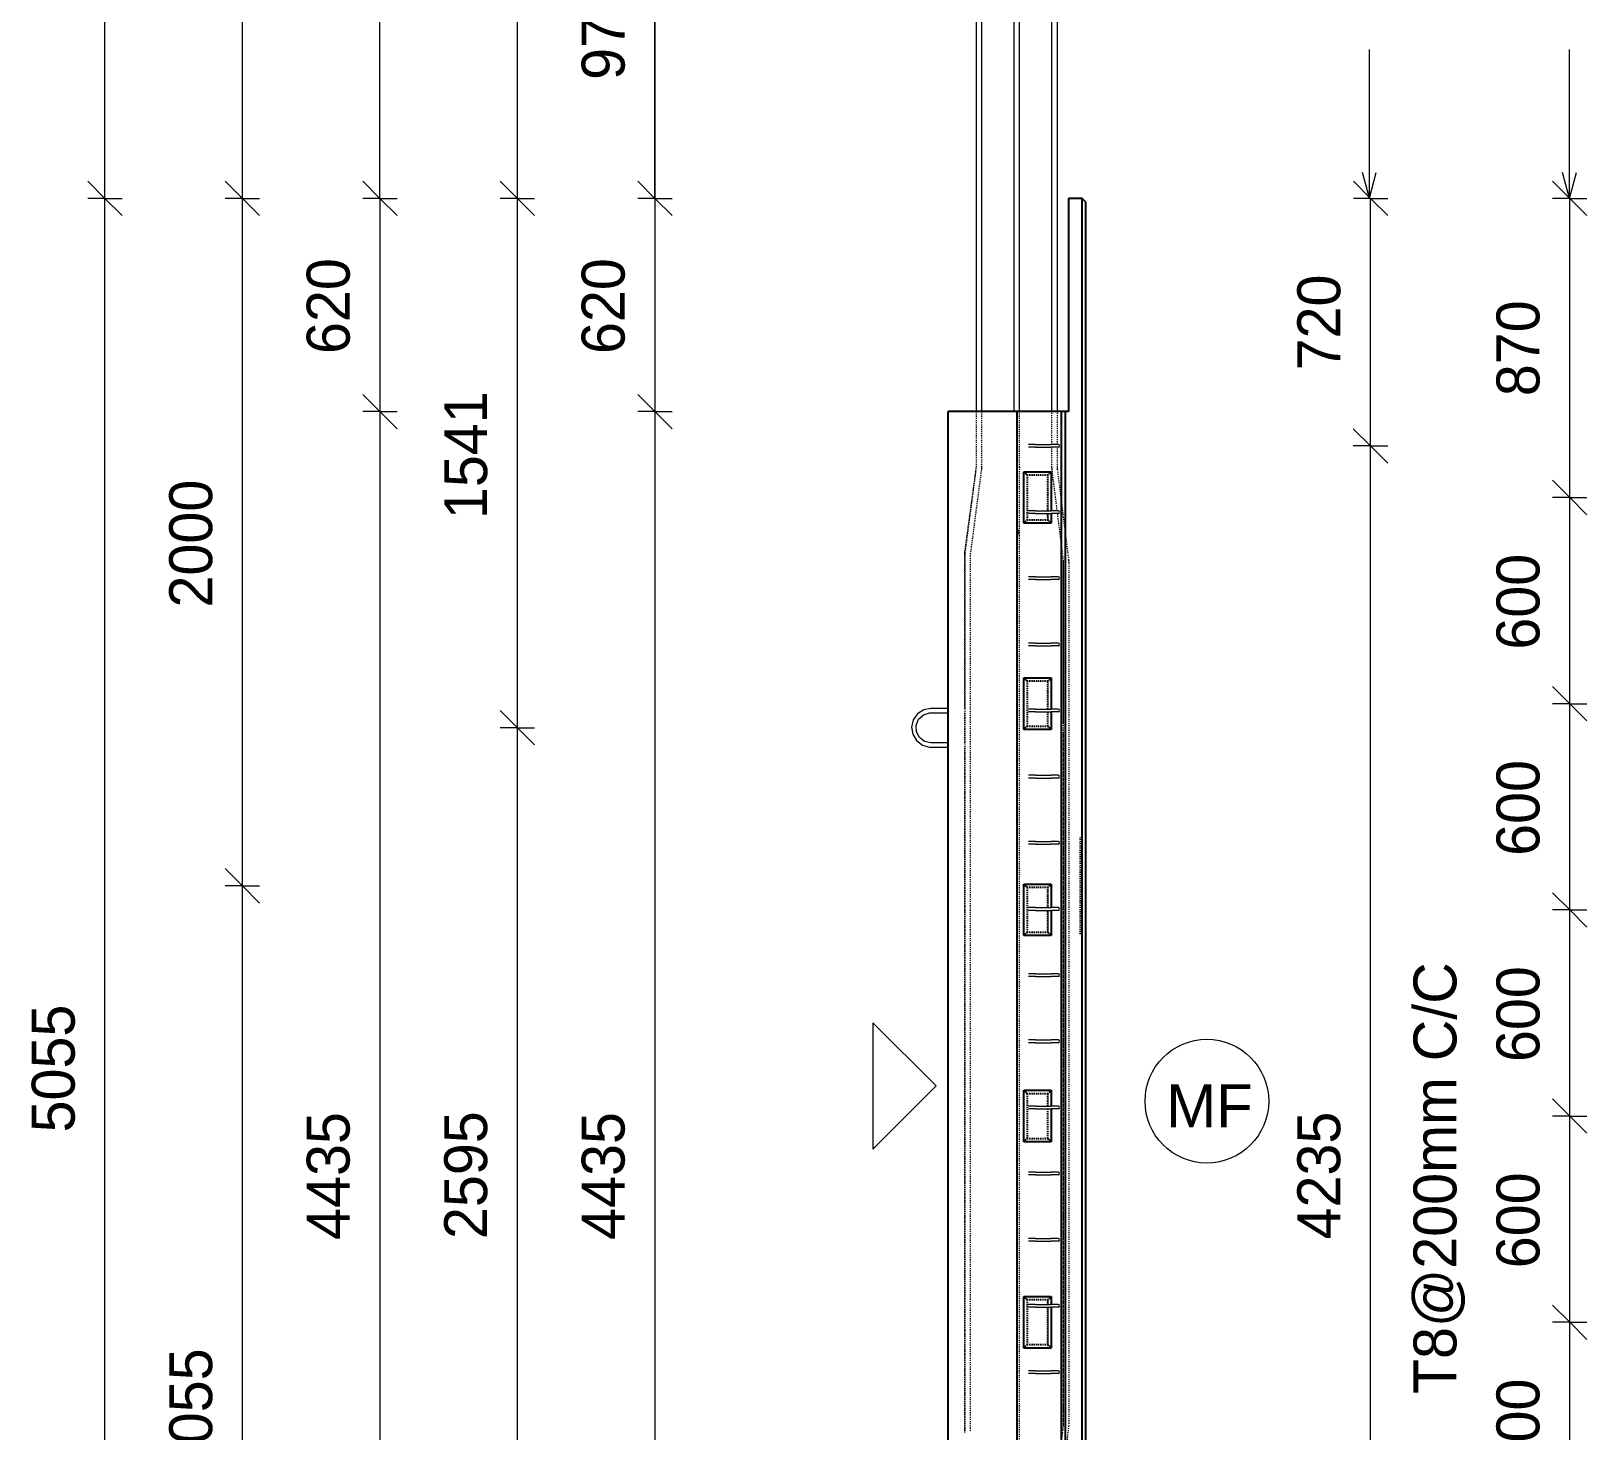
# Model space of a CAD drawing. Header units: millimetres. Extents: x -14784 to 1566, y -2747 to 9321.
# Drawn here: x -3783 to 744, y 74 to 4147 of the extents above; entities that cross this region are included whole.
import ezdxf

# ---------------------------------------------------------------- set-up
doc = ezdxf.new("R2010")
doc.units = ezdxf.units.MM
doc.linetypes.add('Dash', pattern=[6.36, 3.18, -3.18])
for name, color, linetype, lineweight in [('A-ANNO-DIMS', 211, 'Continuous', 9), ('A-ANNO-DIMS-50', 211, 'Continuous', 9), ('A-DETL-MBND', 5, 'Continuous', 18), ('A-GENM', 13, 'Continuous', 18), ('A-WALL', 113, 'Continuous', 25), ('A-WALL-HDLN', 110, 'Dash', 25), ('G-ANNO-TEXT', 231, 'Continuous', 9), ('S-COLS', 52, 'Continuous', 18), ('S-COLS-HDLN', 52, 'Dash', 18), ('S-RBAR', 171, 'Continuous', 18)]:
    doc.layers.add(name, color=color, linetype=linetype, lineweight=lineweight)
doc.styles.add('Arial_1', font='arial.ttf', dxfattribs={"height": 125})
doc.styles.add('Nirmala UI Semilight', font='NirmalaS.ttf', dxfattribs={"height": 125})
doc.dimstyles.new('Arrow_Filled_-_2_5_NI_UI_1', dxfattribs={"dimscale": 304.8, "dimtxt": 130.920493, "dimasz": 0.328084, "dimexe": 0.164042, "dimexo": 0.0625, "dimgap": 0.164042, "dimtad": 1, "dimdec": 4, "dimzin": 0, "dimdsep": 46, "dimtxsty": 'Nirmala UI Semilight', "dimblk1": 'OBLIQUE', "dimblk2": 'OBLIQUE', "dimsah": 1, "dimcen": 0.09, "dimazin": 0, "dimtfac": 1, "dimtdec": 4, "dimtix": 1, "dimtmove": 0, "dimatfit": 3, "dimfxl": 0.164042, "dimfxlon": 1, "dimtvp": 1, "dimtolj": 1, "dimtzin": 0, "dimarcsym": 2})

# ---------------------------------------------------------------- blocks, each defined once
blk = doc.blocks.new('12_7Ø_ Lifting Insert_COLUMN - 12_9Ø Lifting insert-1653057-Elevation Right')
at = {"layer": 'A-GENM'}
for start, end in [(359.9997, 89.9881), (270.0113, 359.9997)]:
    blk.add_arc((12913.7, 2689.8), 6.35, start, end, dxfattribs=at)
blk = doc.blocks.new('12_7Ø_ Lifting Insert_COLUMN - 12_9Ø Lifting insert-V3-Elevation Right')
at = {"layer": 'A-GENM'}
for p, q in [((12713.7, 2176.1), (12663.7, 2176.1)), ((12663.7, 2163.4), (12713.7, 2163.4)), ((12713.7, 2076.1), (12663.7, 2076.1)), ((12663.7, 2063.4), (12713.7, 2063.4))]:
    blk.add_line(p, q, dxfattribs=at)
at = {"layer": 'A-GENM', "flags": 128}
for points in [[(12663.7, 2176.1), (12642.7, 2172), (12624.7, 2160.3), (12612.3, 2142.8), (12607.4, 2121.9), (12610.7, 2100.7), (12621.6, 2082.2), (12638.7, 2069.2), (12659.4, 2063.5), (12663.7, 2063.4)], [(12663.7, 2076.1), (12645.3, 2080.1), (12630.3, 2091.6), (12621.6, 2108.3), (12620.7, 2127.1), (12627.8, 2144.5), (12641.6, 2157.4), (12659.6, 2163.2), (12663.7, 2163.4)]]:
    blk.add_lwpolyline(points, dxfattribs=at)
blk = doc.blocks.new('DIMBLOCK103-Elevation Right')
at = {"layer": 'A-ANNO-DIMS-50'}
for p, q in [((-1967.7, 4630.3), (-2017.7, 4680.3)), ((-1967.7, 4630.3), (-2017.7, 4630.3)), ((-1967.7, 4630.3), (-1967.7, 3660.3)), ((-1967.7, 4630.3), (-1917.7, 4580.3)), ((-1967.7, 4630.3), (-1917.7, 4630.3)), ((-1967.7, 3660.3), (-2017.7, 3710.3)), ((-1967.7, 3660.3), (-2017.7, 3660.3)), ((-1967.7, 3660.3), (-1917.7, 3610.3)), ((-1967.7, 3660.3), (-1917.7, 3660.3))]:
    blk.add_line(p, q, dxfattribs=at)
at = {"layer": 'A-ANNO-DIMS-50', "color": 0, "insert": (-2180.8, 4004.9), "char_height": 125, "width": 337.061, "attachment_point": 1, "rotation": 90, "line_spacing_factor": 1.142579, "style": 'Nirmala UI Semilight'}
blk.add_mtext('970', dxfattribs=at)
blk = doc.blocks.new('_Oblique')
at = {"color": 0, "linetype": 'ByBlock', "lineweight": -2}
blk.add_line((-0.5, -0.5), (0.5, 0.5), dxfattribs=at)
blk = doc.blocks.new('DIMBLOCK104-Elevation Right')
at = {"layer": 'A-ANNO-DIMS-50'}
for p, q in [((-1967.7, 3660.3), (-2017.7, 3710.3)), ((-1967.7, 3660.3), (-2017.7, 3660.3)), ((-1967.7, 3660.3), (-1967.7, 3039.9)), ((-1967.7, 3660.3), (-1917.7, 3610.3)), ((-1967.7, 3660.3), (-1917.7, 3660.3)), ((-1967.7, 3039.9), (-2017.7, 3089.9)), ((-1967.7, 3039.9), (-2017.7, 3039.9)), ((-1967.7, 3039.9), (-1917.7, 2989.9)), ((-1967.7, 3039.9), (-1917.7, 3039.9))]:
    blk.add_line(p, q, dxfattribs=at)
at = {"layer": 'A-ANNO-DIMS-50', "color": 0, "insert": (-2180.8, 3207.3), "char_height": 125, "width": 342.774, "attachment_point": 1, "rotation": 90, "line_spacing_factor": 1.142579, "style": 'Nirmala UI Semilight'}
blk.add_mtext('620', dxfattribs=at)
blk = doc.blocks.new('DIMBLOCK105-Elevation Right')
at = {"layer": 'A-ANNO-DIMS-50'}
for p, q in [((-1967.7, 3039.9), (-2017.7, 3089.9)), ((-1967.7, 3039.9), (-2017.7, 3039.9)), ((-1967.7, 3039.9), (-1967.8, -1395.1)), ((-1967.7, 3039.9), (-1917.7, 2989.9)), ((-1967.7, 3039.9), (-1917.7, 3039.9)), ((-1967.8, -1395.1), (-2017.8, -1345.1)), ((-1967.8, -1395.1), (-2017.8, -1395.1)), ((-1967.8, -1395.1), (-1917.8, -1445.1)), ((-1967.8, -1395.1), (-1917.8, -1395.1))]:
    blk.add_line(p, q, dxfattribs=at)
at = {"layer": 'A-ANNO-DIMS-50', "color": 0, "insert": (-2180.8, 629.5), "char_height": 125, "width": 462.744, "attachment_point": 1, "rotation": 90, "line_spacing_factor": 1.142579, "style": 'Nirmala UI Semilight'}
blk.add_mtext('4435', dxfattribs=at)
blk = doc.blocks.new('DIMBLOCK113-Elevation Right')
at = {"layer": 'A-ANNO-DIMS-50'}
for p, q in [((-2367.7, 2119.7), (-2417.7, 2169.7)), ((-2367.7, 2119.7), (-2417.7, 2119.7)), ((-2367.7, -475.1), (-2367.7, 2119.7)), ((-2367.7, 2119.7), (-2317.7, 2069.7)), ((-2367.7, 2119.7), (-2317.7, 2119.7)), ((-2367.7, -475.1), (-2417.7, -425.1)), ((-2367.7, -475.1), (-2417.7, -475.1)), ((-2367.7, -475.1), (-2317.7, -525.1)), ((-2367.7, -475.1), (-2317.7, -475.1))]:
    blk.add_line(p, q, dxfattribs=at)
at = {"layer": 'A-ANNO-DIMS-50', "color": 0, "insert": (-2580.8, 631.9), "char_height": 125, "width": 457.032, "attachment_point": 1, "rotation": 90, "line_spacing_factor": 1.142579, "style": 'Nirmala UI Semilight'}
blk.add_mtext('2595', dxfattribs=at)
blk = doc.blocks.new('DIMBLOCK114-Elevation Right')
at = {"layer": 'A-ANNO-DIMS-50'}
for p, q in [((-2367.7, 3660.3), (-2417.7, 3710.3)), ((-2367.7, 3660.3), (-2417.7, 3660.3)), ((-2367.7, 2119.7), (-2367.7, 3660.3)), ((-2367.7, 3660.3), (-2317.7, 3610.3)), ((-2367.7, 3660.3), (-2317.7, 3660.3)), ((-2367.7, 2119.7), (-2417.7, 2169.7)), ((-2367.7, 2119.7), (-2417.7, 2119.7)), ((-2367.7, 2119.7), (-2317.7, 2069.7)), ((-2367.7, 2119.7), (-2317.7, 2119.7))]:
    blk.add_line(p, q, dxfattribs=at)
at = {"layer": 'A-ANNO-DIMS-50', "color": 0, "insert": (-2580.8, 2727), "char_height": 125, "width": 391.333, "attachment_point": 1, "rotation": 90, "line_spacing_factor": 1.142579, "style": 'Nirmala UI Semilight'}
blk.add_mtext('1541', dxfattribs=at)
blk = doc.blocks.new('DIMBLOCK115-Elevation Right')
at = {"layer": 'A-ANNO-DIMS-50'}
for p, q in [((-2767.7, 3660.3), (-2817.7, 3710.3)), ((-2767.7, 3660.3), (-2817.7, 3660.3)), ((-2767.7, 3660.3), (-2767.7, 3039.9)), ((-2767.7, 3660.3), (-2717.7, 3610.3)), ((-2767.7, 3660.3), (-2717.7, 3660.3)), ((-2767.7, 3039.9), (-2817.7, 3089.9)), ((-2767.7, 3039.9), (-2817.7, 3039.9)), ((-2767.7, 3039.9), (-2717.7, 2989.9)), ((-2767.7, 3039.9), (-2717.7, 3039.9))]:
    blk.add_line(p, q, dxfattribs=at)
at = {"layer": 'A-ANNO-DIMS-50', "color": 0, "insert": (-2980.8, 3207.3), "char_height": 125, "width": 342.774, "attachment_point": 1, "rotation": 90, "line_spacing_factor": 1.142579, "style": 'Nirmala UI Semilight'}
blk.add_mtext('620', dxfattribs=at)
blk = doc.blocks.new('DIMBLOCK116-Elevation Right')
at = {"layer": 'A-ANNO-DIMS-50'}
for p, q in [((-2767.7, 3039.9), (-2817.7, 3089.9)), ((-2767.7, 3039.9), (-2817.7, 3039.9)), ((-2767.7, 3039.9), (-2767.7, -1395.1)), ((-2767.7, 3039.9), (-2717.7, 2989.9)), ((-2767.7, 3039.9), (-2717.7, 3039.9)), ((-2767.7, -1395.1), (-2817.7, -1345.1)), ((-2767.7, -1395.1), (-2817.7, -1395.1)), ((-2767.7, -1395.1), (-2717.7, -1445.1)), ((-2767.7, -1395.1), (-2717.7, -1395.1))]:
    blk.add_line(p, q, dxfattribs=at)
at = {"layer": 'A-ANNO-DIMS-50', "color": 0, "insert": (-2980.8, 629.5), "char_height": 125, "width": 462.744, "attachment_point": 1, "rotation": 90, "line_spacing_factor": 1.142579, "style": 'Nirmala UI Semilight'}
blk.add_mtext('4435', dxfattribs=at)
blk = doc.blocks.new('DIMBLOCK123-Elevation Right')
at = {"layer": 'A-ANNO-DIMS-50'}
for p, q in [((-3167.7, 1659.8), (-3217.7, 1709.8)), ((-3167.7, 1659.8), (-3217.7, 1659.8)), ((-3167.7, -1395.1), (-3167.7, 1659.8)), ((-3167.7, 1659.8), (-3117.7, 1609.8)), ((-3167.7, 1659.8), (-3117.7, 1659.8)), ((-3167.7, -1395.1), (-3217.7, -1345.1)), ((-3167.7, -1395.1), (-3217.7, -1395.1)), ((-3167.7, -1395.1), (-3117.7, -1445.1)), ((-3167.7, -1395.1), (-3117.7, -1395.1))]:
    blk.add_line(p, q, dxfattribs=at)
at = {"layer": 'A-ANNO-DIMS-50', "color": 0, "insert": (-3380.8, -58.1), "char_height": 125, "width": 457.032, "attachment_point": 1, "rotation": 90, "line_spacing_factor": 1.142579, "style": 'Nirmala UI Semilight'}
blk.add_mtext('3055', dxfattribs=at)
blk = doc.blocks.new('DIMBLOCK124-Elevation Right')
at = {"layer": 'A-ANNO-DIMS-50'}
for p, q in [((-3167.7, 3660.3), (-3217.7, 3710.3)), ((-3167.7, 3660.3), (-3217.7, 3660.3)), ((-3167.7, 1659.8), (-3167.7, 3660.3)), ((-3167.7, 3660.3), (-3117.7, 3610.3)), ((-3167.7, 3660.3), (-3117.7, 3660.3)), ((-3167.7, 1659.8), (-3217.7, 1709.8)), ((-3167.7, 1659.8), (-3217.7, 1659.8)), ((-3167.7, 1659.8), (-3117.7, 1609.8)), ((-3167.7, 1659.8), (-3117.7, 1659.8))]:
    blk.add_line(p, q, dxfattribs=at)
at = {"layer": 'A-ANNO-DIMS-50', "color": 0, "insert": (-3380.8, 2469.7), "char_height": 125, "width": 457.032, "attachment_point": 1, "rotation": 90, "line_spacing_factor": 1.142579, "style": 'Nirmala UI Semilight'}
blk.add_mtext('2000', dxfattribs=at)
blk = doc.blocks.new('DIMBLOCK125-Elevation Right')
at = {"layer": 'A-ANNO-DIMS-50'}
for p, q in [((-3567.7, 3660.3), (-3617.7, 3710.3)), ((-3567.7, 3660.3), (-3617.7, 3660.3)), ((-3567.7, -1395.1), (-3567.7, 3660.3)), ((-3567.7, 3660.3), (-3517.7, 3610.3)), ((-3567.7, 3660.3), (-3517.7, 3660.3)), ((-3567.7, -1395.1), (-3617.7, -1345.1)), ((-3567.7, -1395.1), (-3617.7, -1395.1)), ((-3567.7, -1395.1), (-3517.7, -1445.1)), ((-3567.7, -1395.1), (-3517.7, -1395.1))]:
    blk.add_line(p, q, dxfattribs=at)
at = {"layer": 'A-ANNO-DIMS-50', "color": 0, "insert": (-3780.8, 942.2), "char_height": 125, "width": 457.032, "attachment_point": 1, "rotation": 90, "line_spacing_factor": 1.142579, "style": 'Nirmala UI Semilight'}
blk.add_mtext('5055', dxfattribs=at)
blk = doc.blocks.new('DIMBLOCK136-Elevation Right')
at = {"layer": 'A-ANNO-DIMS-50'}
for p, q in [((694, 389.8), (644, 439.8)), ((694, 389.8), (644, 389.8)), ((694, -210.2), (694, 389.8)), ((694, 389.8), (744, 339.8)), ((694, 389.8), (744, 389.8)), ((694, -210.2), (644, -160.2)), ((694, -210.2), (644, -210.2)), ((694, -210.2), (744, -260.2)), ((694, -210.2), (744, -210.2))]:
    blk.add_line(p, q, dxfattribs=at)
at = {"layer": 'A-ANNO-DIMS-50', "color": 0, "insert": (480.9, -53), "char_height": 125, "width": 342.774, "attachment_point": 1, "rotation": 90, "line_spacing_factor": 1.142579, "style": 'Nirmala UI Semilight'}
blk.add_mtext('600', dxfattribs=at)
blk = doc.blocks.new('DIMBLOCK137-Elevation Right')
at = {"layer": 'A-ANNO-DIMS-50'}
for p, q in [((694, 989.8), (644, 1039.8)), ((694, 989.8), (644, 989.8)), ((694, 389.8), (694, 989.8)), ((694, 989.8), (744, 939.8)), ((694, 989.8), (744, 989.8)), ((694, 389.8), (644, 439.8)), ((694, 389.8), (644, 389.8)), ((694, 389.8), (744, 339.8)), ((694, 389.8), (744, 389.8))]:
    blk.add_line(p, q, dxfattribs=at)
at = {"layer": 'A-ANNO-DIMS-50', "color": 0, "insert": (481, 547), "char_height": 125, "width": 342.774, "attachment_point": 1, "rotation": 90, "line_spacing_factor": 1.142579, "style": 'Nirmala UI Semilight'}
blk.add_mtext('600', dxfattribs=at)
blk = doc.blocks.new('DIMBLOCK138-Elevation Right')
at = {"layer": 'A-ANNO-DIMS-50'}
for p, q in [((694, 1589.8), (644, 1639.8)), ((694, 1589.8), (644, 1589.8)), ((694, 989.8), (694, 1589.8)), ((694, 1589.8), (744, 1539.8)), ((694, 1589.8), (744, 1589.8)), ((694, 989.8), (644, 1039.8)), ((694, 989.8), (644, 989.8)), ((694, 989.8), (744, 939.8)), ((694, 989.8), (744, 989.8))]:
    blk.add_line(p, q, dxfattribs=at)
at = {"layer": 'A-ANNO-DIMS-50', "color": 0, "insert": (481, 1147), "char_height": 125, "width": 342.774, "attachment_point": 1, "rotation": 90, "line_spacing_factor": 1.142579, "style": 'Nirmala UI Semilight'}
blk.add_mtext('600', dxfattribs=at)
blk = doc.blocks.new('DIMBLOCK139-Elevation Right')
at = {"layer": 'A-ANNO-DIMS-50'}
for p, q in [((694, 2189.8), (644, 2239.8)), ((694, 2189.8), (644, 2189.8)), ((694, 1589.8), (694, 2189.8)), ((694, 2189.8), (744, 2139.8)), ((694, 2189.8), (744, 2189.8)), ((694, 1589.8), (644, 1639.8)), ((694, 1589.8), (644, 1589.8)), ((694, 1589.8), (744, 1539.8)), ((694, 1589.8), (744, 1589.8))]:
    blk.add_line(p, q, dxfattribs=at)
at = {"layer": 'A-ANNO-DIMS-50', "color": 0, "insert": (481, 1747), "char_height": 125, "width": 342.774, "attachment_point": 1, "rotation": 90, "line_spacing_factor": 1.142579, "style": 'Nirmala UI Semilight'}
blk.add_mtext('600', dxfattribs=at)
blk = doc.blocks.new('DIMBLOCK140-Elevation Right')
at = {"layer": 'A-ANNO-DIMS-50'}
for p, q in [((694, 2789.8), (644, 2839.8)), ((694, 2789.8), (644, 2789.8)), ((694, 2189.8), (694, 2789.8)), ((694, 2789.8), (744, 2739.8)), ((694, 2789.8), (744, 2789.8)), ((694, 2189.8), (644, 2239.8)), ((694, 2189.8), (644, 2189.8)), ((694, 2189.8), (744, 2139.8)), ((694, 2189.8), (744, 2189.8))]:
    blk.add_line(p, q, dxfattribs=at)
at = {"layer": 'A-ANNO-DIMS-50', "color": 0, "insert": (481, 2347), "char_height": 125, "width": 342.774, "attachment_point": 1, "rotation": 90, "line_spacing_factor": 1.142579, "style": 'Nirmala UI Semilight'}
blk.add_mtext('600', dxfattribs=at)
blk = doc.blocks.new('DIMBLOCK141-Elevation Right')
at = {"layer": 'A-ANNO-DIMS-50'}
for p, q in [((694.1, 3660.3), (644.1, 3710.3)), ((694.1, 3660.3), (644.1, 3660.3)), ((694, 2789.8), (694.1, 3660.3)), ((694.1, 3660.3), (744.1, 3610.3)), ((694.1, 3660.3), (744.1, 3660.3)), ((694, 2789.8), (644, 2839.8)), ((694, 2789.8), (644, 2789.8)), ((694, 2789.8), (744, 2739.8)), ((694, 2789.8), (744, 2789.8))]:
    blk.add_line(p, q, dxfattribs=at)
at = {"layer": 'A-ANNO-DIMS-50', "color": 0, "insert": (481, 3084.6), "char_height": 125, "width": 337.061, "attachment_point": 1, "rotation": 90, "line_spacing_factor": 1.142579, "style": 'Nirmala UI Semilight'}
blk.add_mtext('870', dxfattribs=at)
blk = doc.blocks.new('DIMBLOCK143-Elevation Right')
at = {"layer": 'A-ANNO-DIMS-50'}
for p, q in [((114.5, 2939.8), (64.5, 2989.8)), ((114.5, 2939.8), (64.5, 2939.8)), ((114.5, -1295.2), (114.5, 2939.8)), ((114.5, 2939.8), (164.5, 2889.8)), ((114.5, 2939.8), (164.5, 2939.8)), ((114.5, -1295.2), (64.5, -1245.2)), ((114.5, -1295.2), (64.5, -1295.2)), ((114.5, -1295.2), (164.5, -1345.2)), ((114.5, -1295.2), (164.5, -1295.2))]:
    blk.add_line(p, q, dxfattribs=at)
at = {"layer": 'A-ANNO-DIMS-50', "color": 0, "char_height": 125, "attachment_point": 1, "line_spacing_factor": 1.142579, "style": 'Nirmala UI Semilight'}
for s, insert, width, rotation in [('T8@200mm C/C', (239.5, 180.8), 1539.625, 89.9997), ('4235', (-98.5, 630.7), 459.888, 90)]:
    blk.add_mtext(s, dxfattribs=dict(at, insert=insert, width=width, rotation=rotation))
blk = doc.blocks.new('DIMBLOCK144-Elevation Right')
at = {"layer": 'A-ANNO-DIMS-50'}
for p, q in [((114.6, 3660.3), (64.6, 3710.3)), ((114.6, 3660.3), (64.6, 3660.3)), ((114.5, 2939.8), (114.6, 3660.3)), ((114.6, 3660.3), (164.6, 3610.3)), ((114.6, 3660.3), (164.6, 3660.3)), ((114.5, 2939.8), (64.5, 2989.8)), ((114.5, 2939.8), (64.5, 2939.8)), ((114.5, 2939.8), (164.5, 2889.8)), ((114.5, 2939.8), (164.5, 2939.8))]:
    blk.add_line(p, q, dxfattribs=at)
at = {"layer": 'A-ANNO-DIMS-50', "color": 0, "insert": (-98.5, 3159.6), "char_height": 125, "width": 337.061, "attachment_point": 1, "rotation": 90, "line_spacing_factor": 1.142579, "style": 'Nirmala UI Semilight'}
blk.add_mtext('720', dxfattribs=at)

msp = doc.modelspace()

# ---------------------------------------------------------------- linework, layer by layer
at = {"layer": 'A-DETL-MBND'}
for p, q in [((-3567.69117, 3660.32748), (-3567.69117, 7366.71961)), ((-3167.69117, 3660.32537), (-3167.69117, 6966.71961)), ((-2767.69117, 3660.32327), (-2767.69117, 6566.71961)), ((-2367.69117, 3660.32117), (-2367.69117, 5766.947)), ((-1967.69117, 3660.31907), (-1967.69117, 5366.947)), ((-1333.28753, 1261.42151), (-1333.28753, 893.72599)), ((-1149.43977, 1077.57375), (-1333.28753, 1261.42151)), ((-1333.28753, 893.72599), (-1149.43977, 1077.57375))]:
    msp.add_line(p, q, dxfattribs=at)
msp.add_circle((-361.59, 1033.11441), 180, dxfattribs=at)
at = {"layer": 'A-WALL'}
for p, q in [((-764.37629, 3660.3125), (-764.37955, 3039.84375)), ((-724.37888, 3660.31229), (-764.37629, 3660.3125)), ((-724.40544, -1395.15646), (-724.37888, 3660.31229)), ((-714.37646, 3650.29328), (-724.3843, 3660.30144)), ((-714.37646, 3650.29328), (-714.40297, -1395.15662)), ((-1114.40285, -1395.15441), (-1114.37955, 3039.84559)), ((-1114.37955, 3039.84559), (-1114.3827, 3039.84274)), ((-914.37955, 3039.84454), (-1114.37955, 3039.84559)), ((-914.37955, 3039.84454), (-914.39665, -215.15605)), ((-784.38002, 3039.84344), (-914.37955, 3039.84412)), ((-784.39889, -552.65673), (-784.38002, 3039.84344)), ((-774.37955, 3039.8438), (-784.38002, 3039.84344)), ((-774.37955, 3039.8438), (-774.39843, -552.65679)), ((-764.37955, 3039.84375), (-774.37955, 3039.8438)), ((-894.38152, 2714.84402), (-894.38073, 2864.84402)), ((-894.37995, 2864.8448), (-814.37995, 2864.84438)), ((-814.37917, 2864.8436), (-814.37976, 2751.34401)), ((-814.37981, 2743.34401), (-814.37995, 2714.8436)), ((-814.38074, 2714.84281), (-894.38074, 2714.84323)), ((-894.38467, 2114.84402), (-894.38389, 2264.84402)), ((-894.3831, 2264.8448), (-814.3831, 2264.84438)), ((-814.38232, 2264.8436), (-814.3828, 2173.84401)), ((-814.38284, 2165.84401), (-814.38311, 2114.8436)), ((-814.38389, 2114.84281), (-894.38389, 2114.84323)), ((-894.38783, 1514.84402), (-894.38704, 1664.84402)), ((-894.38625, 1664.8448), (-814.38625, 1664.84438)), ((-814.38547, 1664.8436), (-814.38583, 1596.34401)), ((-814.38587, 1588.34401), (-814.38626, 1514.8436)), ((-814.38704, 1514.84281), (-894.38704, 1514.84323)), ((-894.39098, 914.84402), (-894.39019, 1064.84402)), ((-894.38941, 1064.8448), (-814.38941, 1064.84438)), ((-814.38862, 1064.8436), (-814.38887, 1018.84401)), ((-814.38891, 1010.84401), (-814.38941, 914.8436)), ((-814.3902, 914.84281), (-894.3902, 914.84323)), ((-894.39413, 314.84402), (-894.39334, 464.84402)), ((-894.39256, 464.8448), (-814.39256, 464.84438)), ((-814.39178, 464.8436), (-814.3919, 441.34401)), ((-814.39194, 433.34401), (-814.39256, 314.8436)), ((-814.39335, 314.84281), (-894.39335, 314.84323))]:
    msp.add_line(p, q, dxfattribs=at)
at = {"layer": 'A-WALL-HDLN'}
for p, q in [((-764.37944, 3660.30966), (-764.37629, 3660.3125)), ((-724.39515, 3660.31229), (-724.3983, 3660.30945)), ((-714.3795, 3650.29054), (-714.37646, 3650.29328)), ((-1114.37955, 3039.84559), (-1114.3827, 3039.84274)), ((-914.38002, 3039.84412), (-914.3827, 3039.84169)), ((-764.37955, 3039.84375), (-764.3827, 3039.84091)), ((-894.37995, 2864.84402), (-884.38029, 2854.8437)), ((-884.38029, 2854.8437), (-884.38098, 2724.8437)), ((-824.38029, 2854.84339), (-884.38029, 2854.8437)), ((-824.38084, 2751.34407), (-824.38029, 2854.84339)), ((-814.37995, 2864.8436), (-824.38029, 2854.84339)), ((-894.38074, 2714.84402), (-884.38098, 2724.8437)), ((-884.38098, 2724.8437), (-824.38098, 2724.84339)), ((-824.38098, 2724.84339), (-824.38088, 2743.34407)), ((-824.38098, 2724.84339), (-814.38074, 2714.8436)), ((-894.3831, 2264.84402), (-884.38344, 2254.8437)), ((-814.3831, 2264.8436), (-824.38344, 2254.84339)), ((-884.38344, 2254.8437), (-884.38413, 2124.8437)), ((-824.38344, 2254.84339), (-884.38344, 2254.8437)), ((-824.38387, 2173.84407), (-824.38344, 2254.84339)), ((-824.38413, 2124.84339), (-824.38391, 2165.84407)), ((-894.38389, 2114.84402), (-884.38413, 2124.8437)), ((-884.38413, 2124.8437), (-824.38413, 2124.84339)), ((-824.38413, 2124.84339), (-814.38389, 2114.8436)), ((-894.38625, 1664.84402), (-884.3866, 1654.8437)), ((-884.3866, 1654.8437), (-884.38728, 1524.8437)), ((-824.3866, 1654.84339), (-884.3866, 1654.8437)), ((-824.3869, 1596.34407), (-824.3866, 1654.84339)), ((-814.38625, 1664.8436), (-824.3866, 1654.84339)), ((-824.38728, 1524.84339), (-824.38695, 1588.34407)), ((-894.38704, 1514.84402), (-884.38728, 1524.8437)), ((-884.38728, 1524.8437), (-824.38728, 1524.84339)), ((-824.38728, 1524.84339), (-814.38704, 1514.8436)), ((-894.38941, 1064.84402), (-884.38975, 1054.8437)), ((-884.38975, 1054.8437), (-884.39043, 924.8437)), ((-824.38975, 1054.84339), (-884.38975, 1054.8437)), ((-824.38994, 1018.84407), (-824.38975, 1054.84339)), ((-814.38941, 1064.8436), (-824.38975, 1054.84339)), ((-824.39043, 924.84339), (-824.38998, 1010.84407)), ((-894.3902, 914.84402), (-884.39043, 924.8437)), ((-884.39043, 924.8437), (-824.39043, 924.84339)), ((-824.39043, 924.84339), (-814.3902, 914.8436)), ((-894.39256, 464.84402), (-884.3929, 454.8437)), ((-884.3929, 454.8437), (-884.39358, 324.8437)), ((-824.3929, 454.84339), (-884.3929, 454.8437)), ((-824.39297, 441.34407), (-824.3929, 454.84339)), ((-814.39256, 464.8436), (-824.3929, 454.84339)), ((-824.39358, 324.84339), (-824.39301, 433.34407)), ((-894.39335, 314.84402), (-884.39358, 324.8437)), ((-884.39358, 324.8437), (-824.39358, 324.84339)), ((-824.39358, 324.84339), (-814.39335, 314.8436))]:
    msp.add_line(p, q, dxfattribs=at)
for start_param, end_param in [(4.7123994288, 5.9307976652), (3.4939800653, 4.7123994288)]:
    msp.add_ellipse((-729.39055, 1659.81787), major_axis=(0.00079, 150), ratio=0.0000115717, start_param=start_param, end_param=end_param, dxfattribs=at)
at = {"layer": 'G-ANNO-TEXT', "color": 250}
for p, q in [((111.11571, 3660.32431), (111.11346, 4092.95836)), ((693.61571, 3660.32223), (693.61346, 4092.95629)), ((111.11571, 3660.32431), (91.01913, 3735.32421)), ((111.11571, 3660.32431), (131.21151, 3735.32442)), ((693.61571, 3660.32223), (673.51913, 3735.32213)), ((693.61571, 3660.32223), (713.71151, 3735.32234))]:
    msp.add_line(p, q, dxfattribs=at)
at = {"layer": 'S-COLS'}
for p, q in [((-1114.40285, -1395.15441), (-1114.37955, 3039.84559)), ((-1114.3827, 3039.84274), (-1114.37955, 3039.84559)), ((-1114.37955, 3039.84559), (-914.37955, 3039.84454)), ((-914.40285, -1395.15546), (-914.37955, 3039.84454)), ((-894.38073, 2864.84402), (-894.38152, 2714.84402)), ((-814.37995, 2864.84438), (-894.37995, 2864.8448)), ((-814.37976, 2751.34401), (-814.37917, 2864.8436)), ((-814.37995, 2714.8436), (-814.37981, 2743.34401)), ((-894.38074, 2714.84323), (-814.38074, 2714.84281)), ((-894.38389, 2264.84402), (-894.38467, 2114.84402)), ((-814.3831, 2264.84438), (-894.3831, 2264.8448)), ((-814.3828, 2173.84401), (-814.38232, 2264.8436)), ((-814.38311, 2114.8436), (-814.38284, 2165.84401)), ((-894.38389, 2114.84323), (-814.38389, 2114.84281)), ((-894.38704, 1664.84402), (-894.38783, 1514.84402)), ((-814.38625, 1664.84438), (-894.38625, 1664.8448)), ((-814.38583, 1596.34401), (-814.38547, 1664.8436)), ((-814.38626, 1514.8436), (-814.38587, 1588.34401)), ((-894.38704, 1514.84323), (-814.38704, 1514.84281)), ((-894.39019, 1064.84402), (-894.39098, 914.84402)), ((-814.38941, 1064.84438), (-894.38941, 1064.8448)), ((-814.38887, 1018.84401), (-814.38862, 1064.8436)), ((-814.38941, 914.8436), (-814.38891, 1010.84401)), ((-894.3902, 914.84323), (-814.3902, 914.84281)), ((-894.39334, 464.84402), (-894.39413, 314.84402)), ((-814.39256, 464.84438), (-894.39256, 464.8448)), ((-814.3919, 441.34401), (-814.39178, 464.8436)), ((-814.39256, 314.8436), (-814.39194, 433.34401)), ((-894.39335, 314.84323), (-814.39335, 314.84281))]:
    msp.add_line(p, q, dxfattribs=at)
at = {"layer": 'S-COLS-HDLN'}
for p, q in [((-1114.3827, 3039.84274), (-1114.37955, 3039.84559)), ((-914.38002, 3039.84412), (-914.3827, 3039.84169)), ((-884.38029, 2854.8437), (-894.37995, 2864.84402)), ((-884.38098, 2724.8437), (-884.38029, 2854.8437)), ((-884.38029, 2854.8437), (-824.38029, 2854.84339)), ((-824.38029, 2854.84339), (-824.38084, 2751.34407)), ((-824.38029, 2854.84339), (-814.37995, 2864.8436)), ((-884.38098, 2724.8437), (-894.38074, 2714.84402)), ((-824.38098, 2724.84339), (-884.38098, 2724.8437)), ((-824.38088, 2743.34407), (-824.38098, 2724.84339)), ((-814.38074, 2714.8436), (-824.38098, 2724.84339)), ((-884.38344, 2254.8437), (-894.3831, 2264.84402)), ((-824.38344, 2254.84339), (-814.3831, 2264.8436)), ((-884.38413, 2124.8437), (-884.38344, 2254.8437)), ((-884.38344, 2254.8437), (-824.38344, 2254.84339)), ((-824.38344, 2254.84339), (-824.38387, 2173.84407)), ((-824.38391, 2165.84407), (-824.38413, 2124.84339)), ((-884.38413, 2124.8437), (-894.38389, 2114.84402)), ((-824.38413, 2124.84339), (-884.38413, 2124.8437)), ((-814.38389, 2114.8436), (-824.38413, 2124.84339)), ((-884.3866, 1654.8437), (-894.38625, 1664.84402)), ((-884.38728, 1524.8437), (-884.3866, 1654.8437)), ((-884.3866, 1654.8437), (-824.3866, 1654.84339)), ((-824.3866, 1654.84339), (-824.3869, 1596.34407)), ((-824.3866, 1654.84339), (-814.38625, 1664.8436)), ((-824.38695, 1588.34407), (-824.38728, 1524.84339)), ((-884.38728, 1524.8437), (-894.38704, 1514.84402)), ((-824.38728, 1524.84339), (-884.38728, 1524.8437)), ((-814.38704, 1514.8436), (-824.38728, 1524.84339)), ((-884.38975, 1054.8437), (-894.38941, 1064.84402)), ((-884.39043, 924.8437), (-884.38975, 1054.8437)), ((-884.38975, 1054.8437), (-824.38975, 1054.84339)), ((-824.38975, 1054.84339), (-824.38994, 1018.84407)), ((-824.38975, 1054.84339), (-814.38941, 1064.8436)), ((-824.38998, 1010.84407), (-824.39043, 924.84339)), ((-884.39043, 924.8437), (-894.3902, 914.84402)), ((-824.39043, 924.84339), (-884.39043, 924.8437)), ((-814.3902, 914.8436), (-824.39043, 924.84339)), ((-884.3929, 454.8437), (-894.39256, 464.84402)), ((-884.39358, 324.8437), (-884.3929, 454.8437)), ((-884.3929, 454.8437), (-824.3929, 454.84339)), ((-824.3929, 454.84339), (-824.39297, 441.34407)), ((-824.3929, 454.84339), (-814.39256, 464.8436)), ((-824.39301, 433.34407), (-824.39358, 324.84339)), ((-884.39358, 324.8437), (-894.39335, 314.84402)), ((-824.39358, 324.84339), (-884.39358, 324.8437)), ((-814.39335, 314.8436), (-824.39358, 324.84339))]:
    msp.add_line(p, q, dxfattribs=at)
at = {"layer": 'S-RBAR'}
for p, q in [((-1032.38059, 3039.84516), (-1032.37224, 4630.31297)), ((-1016.38059, 3039.84507), (-1016.37224, 4630.31288)), ((-922.3806, 3039.84458), (-922.37224, 4630.31239)), ((-906.3806, 3039.84408), (-906.37224, 4630.3123)), ((-812.3806, 3039.84358), (-812.37224, 4630.31181)), ((-796.3806, 3039.8435), (-796.37224, 4630.31173)), ((-860.50859, 2943.84426), (-814.38006, 2943.84401)), ((-860.50864, 2935.84426), (-814.3801, 2935.84401)), ((-860.50965, 2743.34426), (-814.38111, 2743.34401)), ((-860.50961, 2751.34426), (-814.38107, 2751.34401)), ((-860.51066, 2550.84426), (-814.38212, 2550.84401)), ((-860.51062, 2558.84426), (-814.38208, 2558.84401)), ((-860.51167, 2358.34426), (-814.38313, 2358.34401)), ((-860.51163, 2366.34426), (-814.38309, 2366.34401)), ((-860.51264, 2173.84426), (-814.3841, 2173.84401)), ((-860.51268, 2165.84426), (-814.38415, 2165.84401)), ((-860.51369, 1973.34426), (-814.38516, 1973.34401)), ((-860.51365, 1981.34426), (-814.38511, 1981.34401)), ((-860.5147, 1780.84426), (-814.38617, 1780.84401)), ((-860.51466, 1788.84426), (-814.38613, 1788.84401)), ((-860.51572, 1588.34426), (-814.38718, 1588.34401)), ((-860.51567, 1596.34426), (-814.38714, 1596.34401)), ((-860.51668, 1403.84426), (-814.38815, 1403.84401)), ((-860.51673, 1395.84426), (-814.38819, 1395.84401)), ((-860.51774, 1203.34426), (-814.3892, 1203.34401)), ((-860.5177, 1211.34426), (-814.38916, 1211.34401)), ((-860.51875, 1010.84426), (-814.39021, 1010.84401)), ((-860.51871, 1018.84426), (-814.39017, 1018.84401)), ((-860.51976, 818.34426), (-814.39122, 818.34401)), ((-860.51972, 826.34426), (-814.39118, 826.34401)), ((-860.52073, 633.84426), (-814.39219, 633.84401)), ((-860.52077, 625.84426), (-814.39224, 625.84401)), ((-860.52178, 433.34426), (-814.39325, 433.34401)), ((-860.52174, 441.34426), (-814.39321, 441.34401)), ((-860.52279, 240.84426), (-814.39426, 240.84401)), ((-860.52275, 248.84426), (-814.39422, 248.84401))]:
    msp.add_line(p, q, dxfattribs=at)
at = {"layer": 'S-RBAR', "linetype": 'Dash'}
for p, q in [((-1032.38144, 2878.48766), (-1032.3806, 3039.79555)), ((-1016.38144, 2878.48757), (-1016.3806, 3039.79547)), ((-906.38144, 2878.487), (-906.3806, 3039.79447)), ((-812.3811, 2943.84399), (-812.3806, 3039.79398)), ((-796.3811, 2943.84376), (-796.3806, 3039.79389)), ((-812.38144, 2878.4865), (-812.38114, 2935.84399)), ((-796.38144, 2878.48642), (-796.38114, 2935.84376)), ((-1065.68457, 2632.52205), (-1033.41945, 2867.96809)), ((-1064.83582, 2627.84358), (-1032.76526, 2872.58113)), ((-1048.97145, 2625.7647), (-1016.90089, 2870.50226)), ((-1032.76526, 2872.58113), (-1032.38295, 2878.11619)), ((-1032.38295, 2878.11619), (-1032.38144, 2878.48766)), ((-1016.90089, 2870.50226), (-1016.64117, 2874.49492)), ((-1016.64117, 2874.49492), (-1016.38144, 2878.48757)), ((-906.38207, 2685.61061), (-906.38147, 2871.54109)), ((-812.13588, 2874.51864), (-812.38144, 2878.4865)), ((-811.89031, 2870.55077), (-812.13588, 2874.51864)), ((-797.02779, 2751.34378), (-811.89031, 2870.55077)), ((-796.38, 2878.1118), (-796.38144, 2878.48642)), ((-796.01324, 2872.5303), (-796.38, 2878.1118)), ((-784.43099, 2779.63325), (-796.01324, 2872.5303)), ((-774.43095, 2699.42648), (-784.33178, 2778.83748)), ((-784.43167, 2650.31482), (-796.03036, 2743.34375)), ((-906.39611, 11.48054), (-906.3821, 2678.66468)), ((-762.97821, 2607.56815), (-774.33174, 2698.63071)), ((-1066.23095, 2624.49001), (-1065.95776, 2628.50603)), ((-1065.95776, 2628.50603), (-1065.68457, 2632.52205)), ((-1065.09555, 2623.85092), (-1064.83582, 2627.84358)), ((-1049.01775, 2625.39975), (-1048.97145, 2625.7647)), ((-778.85529, 2605.58863), (-784.33246, 2649.51905)), ((-1066.23331, 2175.98635), (-1066.23095, 2624.49001)), ((-1065.36865, 73.69712), (-1065.35527, 2619.85826)), ((-1065.35527, 2619.85826), (-1065.09555, 2623.85092)), ((-1049.36865, 73.69703), (-1049.35527, 2619.85817)), ((-1049.35527, 2619.85817), (-1049.01775, 2625.39975)), ((-778.70176, 2601.335), (-778.98582, 2606.23765)), ((-778.81087, 2605.22066), (-778.85529, 2605.58863)), ((-778.48708, 2599.63251), (-778.81087, 2605.22066)), ((-778.70422, 2132.8042), (-778.70176, 2601.335)), ((-778.50024, 95.09217), (-778.48708, 2599.63251)), ((-762.73265, 2603.60029), (-762.97821, 2607.56815)), ((-762.48708, 2599.63242), (-762.73265, 2603.60029)), ((-762.50024, 95.09209), (-762.48708, 2599.63242)), ((-1066.23383, 2075.98635), (-1066.23338, 2163.35714)), ((-778.71493, 93.28697), (-778.70436, 2106.60701)), ((-1066.24438, 68.7931), (-1066.2339, 2063.35714)), ((-778.99783, 88.45059), (-778.71493, 93.28697)), ((-778.83013, 89.45255), (-778.50024, 95.09217)), ((-762.94011, 87.57979), (-762.50024, 95.09209)), ((-784.34615, 42.65011), (-778.83013, 89.45255)), ((-774.34596, -9.19674), (-762.94011, 87.57979))]:
    msp.add_line(p, q, dxfattribs=at)
at = {"layer": 'S-RBAR'}
for centre in [(-794.38031, 2939.8437), (-794.38132, 2747.3437), (-794.38233, 2554.8437), (-794.38334, 2362.3437), (-794.38436, 2169.8437), (-794.38537, 1977.3437), (-794.38638, 1784.8437), (-794.38739, 1592.3437), (-794.3884, 1399.8437), (-794.38941, 1207.3437), (-794.39042, 1014.8437), (-794.39143, 822.3437), (-794.39245, 629.8437), (-794.39346, 437.3437), (-794.39447, 244.8437)]:
    msp.add_arc(centre, 4, 269.99969898, 89.99969898, dxfattribs=at)
for centre, start_param, end_param in [((-860.50883, 2943.84405), 4.7123774087, 6.2831737355), ((-814.38029, 2943.8438), 3.1415926526, 4.7123774087), ((-860.50887, 2935.84405), 4.7123774087, 6.2831737355), ((-814.38033, 2935.8438), 3.1415810832, 4.7123658371), ((-860.50988, 2743.34405), 4.7123774087, 6.2831737355), ((-860.50984, 2751.34405), 4.7123774087, 6.2831737355), ((-814.3813, 2751.3438), 3.1415926526, 4.7123774087), ((-814.38134, 2743.3438), 3.1415810832, 4.7123658371), ((-860.51089, 2550.84405), 4.7123774087, 6.2831737355), ((-860.51085, 2558.84405), 4.7123774087, 6.2831737355), ((-814.38231, 2558.8438), 3.1415926526, 4.7123774087), ((-814.38235, 2550.8438), 3.1415810832, 4.7123658371), ((-860.5119, 2358.34405), 4.7123774087, 6.2831737355), ((-860.51186, 2366.34405), 4.7123774087, 6.2831737355), ((-814.38332, 2366.3438), 3.1415926505, 4.7123774087), ((-814.38337, 2358.3438), 3.141581081, 4.7123658371), ((-860.51287, 2173.84405), 4.7123774087, 6.2831737355), ((-814.38433, 2173.8438), 3.1415926526, 4.7123774087), ((-860.51291, 2165.84405), 4.7123774087, 6.2831737355), ((-814.38438, 2165.8438), 3.1415810832, 4.7123658371), ((-860.51392, 1973.34405), 4.7123774087, 6.2831737355), ((-860.51388, 1981.34405), 4.7123774087, 6.2831737355), ((-814.38535, 1981.3438), 3.1415926526, 4.7123774087), ((-814.38539, 1973.3438), 3.141581081, 4.7123658371), ((-860.51494, 1780.84405), 4.7123774087, 6.2831737355), ((-860.51489, 1788.84405), 4.7123774087, 6.2831737355), ((-814.38636, 1788.8438), 3.1415926537, 4.7123774087), ((-814.3864, 1780.8438), 3.1415810821, 4.7123658371), ((-860.51595, 1588.34405), 4.7123774087, 6.2831737355), ((-860.5159, 1596.34405), 4.7123774087, 6.2831737355), ((-814.38737, 1596.3438), 3.1415926537, 4.7123774087), ((-814.38741, 1588.3438), 3.1415810821, 4.7123658371), ((-860.51692, 1403.84405), 4.7123774087, 6.2831737355), ((-814.38838, 1403.8438), 3.1415926548, 4.7123774087), ((-860.51696, 1395.84405), 4.7123774087, 6.2831737355), ((-814.38842, 1395.8438), 3.141581081, 4.7123658371), ((-860.51797, 1203.34405), 4.7123774087, 6.2831737355), ((-860.51793, 1211.34405), 4.7123774087, 6.2831737355), ((-814.38939, 1211.3438), 3.1415926526, 4.7123774087), ((-814.38943, 1203.3438), 3.1415810821, 4.7123658371), ((-860.51898, 1010.84405), 4.7123774087, 6.2831737355), ((-860.51894, 1018.84405), 4.7123774087, 6.2831737355), ((-814.3904, 1018.8438), 3.1415926526, 4.7123774087), ((-814.39044, 1010.8438), 3.1415810827, 4.7123658371), ((-860.51999, 818.34405), 4.7123774087, 6.2831737355), ((-860.51995, 826.34405), 4.7123774087, 6.2831737355), ((-814.39141, 826.3438), 3.1415926526, 4.7123774087), ((-814.39146, 818.3438), 3.1415810838, 4.7123658371), ((-860.52096, 633.84405), 4.7123774087, 6.2831737355), ((-814.39243, 633.8438), 3.1415926526, 4.7123774087), ((-860.521, 625.84405), 4.7123774087, 6.2831737355), ((-814.39247, 625.8438), 3.1415810832, 4.7123658371), ((-860.52201, 433.34405), 4.7123774087, 6.2831737355), ((-860.52197, 441.34405), 4.7123774087, 6.2831737355), ((-814.39344, 441.3438), 3.1415926534, 4.7123774087), ((-814.39348, 433.3438), 3.1415810821, 4.7123658371), ((-860.52303, 240.84405), 4.7123774087, 6.2831737355), ((-860.52298, 248.84405), 4.7123774087, 6.2831737355), ((-814.39445, 248.8438), 3.1415926537, 4.7123774087), ((-814.39449, 240.8438), 3.1415810817, 4.7123658371)]:
    msp.add_ellipse(centre, major_axis=(-20, 0.00011), ratio=0.0000104484, start_param=start_param, end_param=end_param, dxfattribs=at)
at = {"layer": 'S-RBAR', "linetype": 'Dash'}
for centre, start_param, end_param in [((-906.38098, 2878.48741), 1.5708067752, 1.7453397004), ((-906.38256, 2678.66426), 4.7123994288, 4.8869323556)]:
    msp.add_ellipse(centre, major_axis=(0.00021, 40), ratio=0.0000115717, start_param=start_param, end_param=end_param, dxfattribs=at)

# ---------------------------------------------------------------- block references
at = {"layer": 'A-GENM'}
for name in ['12_7Ø_ Lifting Insert_COLUMN - 12_9Ø Lifting insert-1653057-Elevation Right', '12_7Ø_ Lifting Insert_COLUMN - 12_9Ø Lifting insert-V3-Elevation Right']:
    msp.add_blockref(name, (-13828.10232, 0), dxfattribs=at)

# ---------------------------------------------------------------- texts
at = {"layer": 'G-ANNO-TEXT', "color": 7, "insert": (-480.11321, 1082.05368), "char_height": 125, "width": 300.6328125, "attachment_point": 1, "rotation": 359.99969898, "style": 'Arial_1'}
msp.add_mtext('MF', dxfattribs=at)

# ---------------------------------------------------------------- dimensions: what is measured, and where the dimension line sits
at = {"layer": 'A-ANNO-DIMS'}
for base, p1, p2, angle, override, picture, middle in [((-1967.70029, 3660.32973), (-1917.68607, 4630.32602), (-1917.70029, 3660.329), 89.99915994, {"dimpost": '<>', "dimfxl": 969.997023}, 'DIMBLOCK103-Elevation Right', (-2082.32882, 4145.32993)), ((-3567.6911678514, 3660.3274757268), (-3517.7177281188, -1395.1415371455), (-3517.6911678521, 3660.3272130384), 89.9996989812, {"dimpost": '<>', "dimfxl": 5055.46875}, 'DIMBLOCK125-Elevation Right', (-3682.2964983352, 1132.5937026751)), ((-3167.69117, 3660.32537), (-3117.70168, 1659.83405), (-3117.69117, 3660.32511), 89.99969898, {"dimpost": '<>', "dimfxl": 2000.491066}, 'DIMBLOCK124-Elevation Right', (-3282.28847, 2660.08044)), ((-2767.6944276621, 3039.8545227144), (-2717.6911678631, 3660.3230100229), (-2717.6944276628, 3039.854260026), 89.9996989812, {"dimpost": '<>', "dimfxl": 620.46875}, 'DIMBLOCK115-Elevation Right', (-2882.3284324923, 3350.0894999821)), ((-2367.69117, 3660.32117), (-2317.69926, 2119.71552), (-2317.69117, 3660.32091), 89.99969898, {"dimpost": '<>', "dimfxl": 1540.605384}, 'DIMBLOCK114-Elevation Right', (-2482.63594, 2890.01908)), ((-1967.70939, 3039.85835), (-1917.70029, 3660.329), (-1917.70939, 3039.85761), 89.99915994, {"dimpost": '<>', "dimfxl": 620.471385}, 'DIMBLOCK104-Elevation Right', (-2082.34048, 3350.09572)), ((114.55146, 3660.30813), (64.54767, 2939.8394), (64.55146, 3660.30839), 89.99969898, {"dimpost": '<>', "dimfxl": 720.468997}, 'DIMBLOCK144-Elevation Right', (-0.04248, 3300.07423)), ((694.0517054161, 3660.3050855129), (644.0471321748, 2789.8365982149), (644.0517054168, 3660.3053482013), 89.9996989812, {"dimpost": '<>', "dimfxl": 870.46875}, 'DIMBLOCK141-Elevation Right', (579.4573684446, 3225.0713125598)), ((-2767.71773, -1395.14548), (-2717.69443, 3039.85426), (-2717.71773, -1395.14574), 89.99969898, {"dimpost": '<>', "dimfxl": 4435}, 'DIMBLOCK116-Elevation Right', (-2882.34171, 822.35512)), ((-1967.77442, -1395.14165), (-1917.70939, 3039.85761), (-1917.77442, -1395.14238), 89.99915994, {"dimpost": '<>', "dimfxl": 4435}, 'DIMBLOCK105-Elevation Right', (-2082.37754, 822.36003)), ((694.04713, 2789.83634), (644.04398, 2189.8366), (644.04713, 2789.8366), 89.99969898, {"dimpost": '<>', "dimfxl": 600}, 'DIMBLOCK140-Elevation Right', (579.40992, 2489.83694)), ((694.04398, 2189.83634), (644.04083, 1589.8366), (644.04398, 2189.8366), 89.99969898, {"dimpost": '<>', "dimfxl": 600}, 'DIMBLOCK139-Elevation Right', (579.40677, 1889.83694)), ((-2367.699262, 2119.715787), (-2317.712894, -475.052532), (-2317.699262, 2119.715524), 89.99969898, {"dimpost": '<>', "dimfxl": 2594.768057}, 'DIMBLOCK113-Elevation Right', (-2482.341713, 822.332361)), ((-3167.70168, 1659.83431), (-3117.71773, -1395.14364), (-3117.70168, 1659.83405), 89.99969898, {"dimpost": '<>', "dimfxl": 3054.977684}, 'DIMBLOCK123-Elevation Right', (-3282.34534, 132.34607)), ((694.04083, 1589.83634), (644.03768, 989.8366), (644.04083, 1589.8366), 89.99969898, {"dimpost": '<>', "dimfxl": 600}, 'DIMBLOCK138-Elevation Right', (579.40362, 1289.83694)), ((694.03768, 989.83634), (644.03452, 389.8366), (644.03768, 989.8366), 89.99969898, {"dimpost": '<>', "dimfxl": 600}, 'DIMBLOCK137-Elevation Right', (579.40046, 689.83694)), ((694.03452, 389.83634), (644.03137, -210.1634), (644.03452, 389.8366), 89.99969898, {"dimpost": '<>', "dimfxl": 600}, 'DIMBLOCK136-Elevation Right', (579.39731, 89.83694))]:
    dim = msp.add_linear_dim(base=base, p1=p1, p2=p2, angle=angle, dimstyle='Arrow_Filled_-_2_5_NI_UI_1', override=override, dxfattribs=at)
    dim.commit()
    dim.dimension.update_dxf_attribs({"geometry": picture, "text_midpoint": middle})
dim = msp.add_linear_dim(base=(114.54767, 2939.83913), p1=(64.52542, -1295.1606), p2=(64.54767, 2939.8394), angle=89.99969898, text='<>\\XT8@200mm C/C', dimstyle='Arrow_Filled_-_2_5_NI_UI_1', override={"dimpost": '<>', "dimfxl": 4235}, dxfattribs=at)
dim.commit()
dim.dimension.update_dxf_attribs({"geometry": 'DIMBLOCK143-Elevation Right', "text_midpoint": (114.53655, 822.33913)})

doc.saveas('drawing.dxf')
